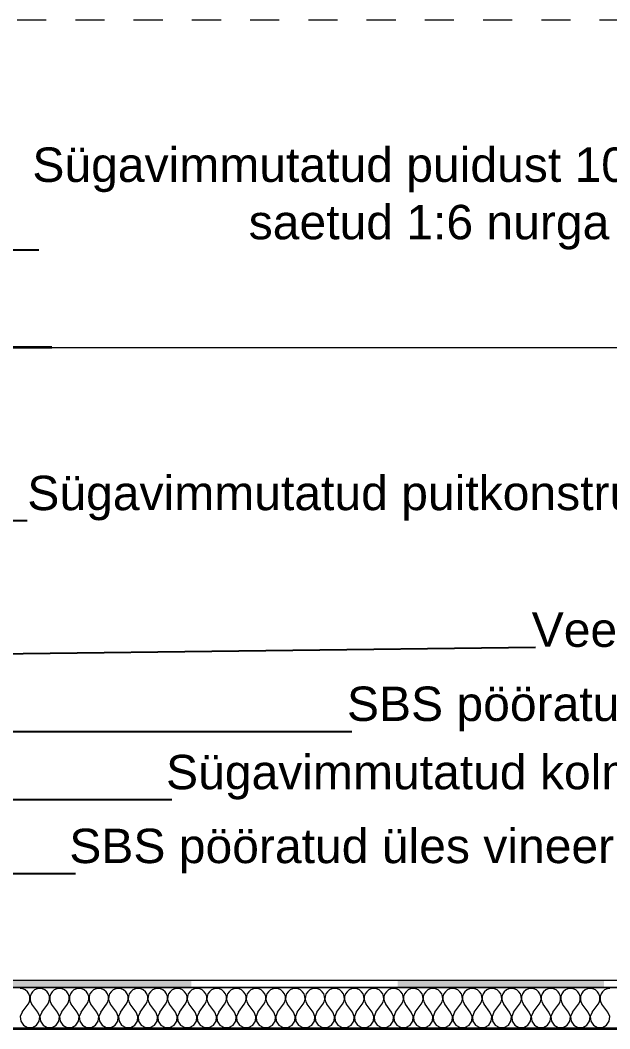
# Model space of a CAD drawing. Header units: millimetres. Extents: x -6345 to -3608, y 2414 to 4738.
# Drawn here: x -4474 to -4046, y 4005 to 4738 of the extents above; entities that cross this region are included whole.
import ezdxf

# ---------------------------------------------------------------- set-up
doc = ezdxf.new("R2010")
doc.units = ezdxf.units.MM
doc.header["$MEASUREMENT"] = 0
doc.linetypes.add('Dashed', pattern=[42.333333, 21.166667, -21.166667])
for name, color, linetype, lineweight in [('0_Pen_No__1', 7, 'Continuous', 13), ('New_0_Pen_No__2', 8, 'Continuous', 15), ('New_Shell - Roof_Pen_No__1', 7, 'Continuous', 13), ('New_Shell - Roof_Pen_No__21', 7, 'Continuous', 35)]:
    doc.layers.add(name, color=color, linetype=linetype, lineweight=lineweight)
doc.layers.add('New_Shell - Roof', color=7, linetype='Continuous')
doc.layers.add('New_Shell - Roof_Pen_No__102', color=7, linetype='Continuous', lineweight=13, true_color=0xcccccc)
doc.styles.add('GENERATED_STYLE_1', font='')
doc.styles.get('GENERATED_STYLE_1').set_extended_font_data('Arial')
doc.dimstyles.new('GENERATED_STYLE__4', dxfattribs={"dimtxt": 0.18, "dimasz": 0.948188, "dimexe": 0.18, "dimexo": 0.0625, "dimgap": 0, "dimtad": 0, "dimtih": 1, "dimtoh": 1, "dimdec": 4, "dimzin": 0, "dimdsep": 46, "dimcen": 0.09, "dimadec": 0, "dimazin": 0, "dimtfac": 1, "dimtdec": 4, "dimtmove": 0, "dimatfit": 3, "dimldrblk": 'ARROWHEAD_5', "dimfxl": 0, "dimtolj": 1, "dimtzin": 0, "dimarcsym": 0})
doc.dimstyles.new('GENERATED_STYLE__5', dxfattribs={"dimtxt": 0.18, "dimasz": 18.24, "dimexe": 0.18, "dimexo": 0.0625, "dimgap": 0, "dimtad": 0, "dimtih": 1, "dimtoh": 1, "dimdec": 4, "dimzin": 0, "dimdsep": 46, "dimcen": 0.09, "dimadec": 0, "dimazin": 0, "dimtfac": 1, "dimtdec": 4, "dimtmove": 0, "dimatfit": 3, "dimldrblk": 'ARROWHEAD_5', "dimfxl": 0, "dimtolj": 1, "dimtzin": 0, "dimarcsym": 0})

# ---------------------------------------------------------------- blocks, each defined once
blk = doc.blocks.new('*X11')
at = {"layer": 'New_Shell - Roof_Pen_No__1', "color": 7, "linetype": 'Continuous', "lineweight": 13}
for p, q in [((-4472.15, 4034.01), (-4474.1, 4034.29)), ((-4470.35, 4033.22), (-4472.15, 4034.01)), ((-4468.83, 4031.96), (-4470.35, 4033.22)), ((-4467.72, 4030.34), (-4468.83, 4031.96)), ((-4465.09, 4031.96), (-4466.21, 4030.34)), ((-4463.57, 4033.22), (-4465.09, 4031.96)), ((-4461.77, 4034.01), (-4463.57, 4033.22)), ((-4459.82, 4034.29), (-4461.77, 4034.01)), ((-4457.87, 4034.01), (-4459.82, 4034.29)), ((-4456.06, 4033.22), (-4457.87, 4034.01)), ((-4454.55, 4031.96), (-4456.06, 4033.22)), ((-4453.43, 4030.34), (-4454.55, 4031.96)), ((-4450.81, 4031.96), (-4451.92, 4030.34)), ((-4449.29, 4033.22), (-4450.81, 4031.96)), ((-4447.48, 4034.01), (-4449.29, 4033.22)), ((-4445.53, 4034.29), (-4447.48, 4034.01)), ((-4443.58, 4034.01), (-4445.53, 4034.29)), ((-4441.78, 4033.22), (-4443.58, 4034.01)), ((-4440.26, 4031.96), (-4441.78, 4033.22)), ((-4439.14, 4030.34), (-4440.26, 4031.96)), ((-4436.52, 4031.96), (-4437.64, 4030.34)), ((-4435, 4033.22), (-4436.52, 4031.96)), ((-4433.2, 4034.01), (-4435, 4033.22)), ((-4431.25, 4034.29), (-4433.2, 4034.01)), ((-4429.29, 4034.01), (-4431.25, 4034.29)), ((-4427.49, 4033.22), (-4429.29, 4034.01)), ((-4425.97, 4031.96), (-4427.49, 4033.22)), ((-4424.86, 4030.34), (-4425.97, 4031.96)), ((-4422.23, 4031.96), (-4423.35, 4030.34)), ((-4420.72, 4033.22), (-4422.23, 4031.96)), ((-4418.91, 4034.01), (-4420.72, 4033.22)), ((-4416.96, 4034.29), (-4418.91, 4034.01)), ((-4415.01, 4034.01), (-4416.96, 4034.29)), ((-4413.21, 4033.22), (-4415.01, 4034.01)), ((-4411.69, 4031.96), (-4413.21, 4033.22)), ((-4410.57, 4030.34), (-4411.69, 4031.96)), ((-4407.95, 4031.96), (-4409.06, 4030.34)), ((-4406.43, 4033.22), (-4407.95, 4031.96)), ((-4404.63, 4034.01), (-4406.43, 4033.22)), ((-4402.68, 4034.29), (-4404.63, 4034.01)), ((-4400.72, 4034.01), (-4402.68, 4034.29)), ((-4398.92, 4033.22), (-4400.72, 4034.01)), ((-4397.4, 4031.96), (-4398.92, 4033.22)), ((-4396.29, 4030.34), (-4397.4, 4031.96)), ((-4393.66, 4031.96), (-4394.78, 4030.34)), ((-4392.14, 4033.22), (-4393.66, 4031.96)), ((-4390.34, 4034.01), (-4392.14, 4033.22)), ((-4388.39, 4034.29), (-4390.34, 4034.01)), ((-4386.44, 4034.01), (-4388.39, 4034.29)), ((-4384.63, 4033.22), (-4386.44, 4034.01)), ((-4383.12, 4031.96), (-4384.63, 4033.22)), ((-4382, 4030.34), (-4383.12, 4031.96)), ((-4379.38, 4031.96), (-4380.49, 4030.34)), ((-4377.86, 4033.22), (-4379.38, 4031.96)), ((-4376.06, 4034.01), (-4377.86, 4033.22)), ((-4374.1, 4034.29), (-4376.06, 4034.01)), ((-4372.15, 4034.01), (-4374.1, 4034.29)), ((-4370.35, 4033.22), (-4372.15, 4034.01)), ((-4368.83, 4031.96), (-4370.35, 4033.22)), ((-4367.72, 4030.34), (-4368.83, 4031.96)), ((-4365.09, 4031.96), (-4366.21, 4030.34)), ((-4363.57, 4033.22), (-4365.09, 4031.96)), ((-4361.77, 4034.01), (-4363.57, 4033.22)), ((-4359.82, 4034.29), (-4361.77, 4034.01)), ((-4357.87, 4034.01), (-4359.82, 4034.29)), ((-4356.06, 4033.22), (-4357.87, 4034.01)), ((-4354.55, 4031.96), (-4356.06, 4033.22)), ((-4353.43, 4030.34), (-4354.55, 4031.96)), ((-4350.81, 4031.96), (-4351.92, 4030.34)), ((-4349.29, 4033.22), (-4350.81, 4031.96)), ((-4347.48, 4034.01), (-4349.29, 4033.22)), ((-4345.53, 4034.29), (-4347.48, 4034.01)), ((-4343.58, 4034.01), (-4345.53, 4034.29)), ((-4341.78, 4033.22), (-4343.58, 4034.01)), ((-4340.26, 4031.96), (-4341.78, 4033.22)), ((-4339.14, 4030.34), (-4340.26, 4031.96)), ((-4336.52, 4031.96), (-4337.64, 4030.34)), ((-4335, 4033.22), (-4336.52, 4031.96)), ((-4333.2, 4034.01), (-4335, 4033.22)), ((-4331.25, 4034.29), (-4333.2, 4034.01)), ((-4329.29, 4034.01), (-4331.25, 4034.29)), ((-4327.49, 4033.22), (-4329.29, 4034.01)), ((-4325.97, 4031.96), (-4327.49, 4033.22)), ((-4324.86, 4030.34), (-4325.97, 4031.96)), ((-4322.23, 4031.96), (-4323.35, 4030.34)), ((-4320.72, 4033.22), (-4322.23, 4031.96)), ((-4318.91, 4034.01), (-4320.72, 4033.22)), ((-4316.96, 4034.29), (-4318.91, 4034.01)), ((-4315.01, 4034.01), (-4316.96, 4034.29)), ((-4313.21, 4033.22), (-4315.01, 4034.01)), ((-4311.69, 4031.96), (-4313.21, 4033.22)), ((-4310.57, 4030.34), (-4311.69, 4031.96)), ((-4307.95, 4031.96), (-4309.06, 4030.34)), ((-4306.43, 4033.22), (-4307.95, 4031.96)), ((-4304.63, 4034.01), (-4306.43, 4033.22)), ((-4302.68, 4034.29), (-4304.63, 4034.01)), ((-4300.72, 4034.01), (-4302.68, 4034.29)), ((-4298.92, 4033.22), (-4300.72, 4034.01)), ((-4297.4, 4031.96), (-4298.92, 4033.22)), ((-4296.29, 4030.34), (-4297.4, 4031.96)), ((-4293.66, 4031.96), (-4294.78, 4030.34)), ((-4292.14, 4033.22), (-4293.66, 4031.96)), ((-4290.34, 4034.01), (-4292.14, 4033.22)), ((-4288.39, 4034.29), (-4290.34, 4034.01)), ((-4286.44, 4034.01), (-4288.39, 4034.29)), ((-4284.63, 4033.22), (-4286.44, 4034.01)), ((-4283.12, 4031.96), (-4284.63, 4033.22)), ((-4282, 4030.34), (-4283.12, 4031.96)), ((-4279.38, 4031.96), (-4280.49, 4030.34)), ((-4277.86, 4033.22), (-4279.38, 4031.96)), ((-4276.06, 4034.01), (-4277.86, 4033.22)), ((-4274.1, 4034.29), (-4276.06, 4034.01)), ((-4272.15, 4034.01), (-4274.1, 4034.29)), ((-4270.35, 4033.22), (-4272.15, 4034.01)), ((-4268.83, 4031.96), (-4270.35, 4033.22)), ((-4267.72, 4030.34), (-4268.83, 4031.96)), ((-4265.09, 4031.96), (-4266.21, 4030.34)), ((-4263.57, 4033.22), (-4265.09, 4031.96)), ((-4261.77, 4034.01), (-4263.57, 4033.22)), ((-4259.82, 4034.29), (-4261.77, 4034.01)), ((-4257.87, 4034.01), (-4259.82, 4034.29)), ((-4256.06, 4033.22), (-4257.87, 4034.01)), ((-4254.55, 4031.96), (-4256.06, 4033.22)), ((-4253.43, 4030.34), (-4254.55, 4031.96)), ((-4250.81, 4031.96), (-4251.92, 4030.34)), ((-4249.29, 4033.22), (-4250.81, 4031.96)), ((-4247.48, 4034.01), (-4249.29, 4033.22)), ((-4245.53, 4034.29), (-4247.48, 4034.01)), ((-4243.58, 4034.01), (-4245.53, 4034.29)), ((-4241.78, 4033.22), (-4243.58, 4034.01)), ((-4240.26, 4031.96), (-4241.78, 4033.22)), ((-4239.14, 4030.34), (-4240.26, 4031.96)), ((-4236.52, 4031.96), (-4237.64, 4030.34)), ((-4235, 4033.22), (-4236.52, 4031.96)), ((-4233.2, 4034.01), (-4235, 4033.22)), ((-4231.25, 4034.29), (-4233.2, 4034.01)), ((-4229.29, 4034.01), (-4231.25, 4034.29)), ((-4227.49, 4033.22), (-4229.29, 4034.01)), ((-4225.97, 4031.96), (-4227.49, 4033.22)), ((-4224.86, 4030.34), (-4225.97, 4031.96)), ((-4222.23, 4031.96), (-4223.35, 4030.34)), ((-4220.72, 4033.22), (-4222.23, 4031.96)), ((-4218.91, 4034.01), (-4220.72, 4033.22)), ((-4216.96, 4034.29), (-4218.91, 4034.01)), ((-4215.01, 4034.01), (-4216.96, 4034.29)), ((-4213.21, 4033.22), (-4215.01, 4034.01)), ((-4211.69, 4031.96), (-4213.21, 4033.22)), ((-4210.57, 4030.34), (-4211.69, 4031.96)), ((-4207.95, 4031.96), (-4209.06, 4030.34)), ((-4206.43, 4033.22), (-4207.95, 4031.96)), ((-4204.63, 4034.01), (-4206.43, 4033.22)), ((-4202.68, 4034.29), (-4204.63, 4034.01)), ((-4200.72, 4034.01), (-4202.68, 4034.29)), ((-4198.92, 4033.22), (-4200.72, 4034.01)), ((-4197.4, 4031.96), (-4198.92, 4033.22)), ((-4196.29, 4030.34), (-4197.4, 4031.96)), ((-4193.66, 4031.96), (-4194.78, 4030.34)), ((-4192.14, 4033.22), (-4193.66, 4031.96)), ((-4190.34, 4034.01), (-4192.14, 4033.22)), ((-4188.39, 4034.29), (-4190.34, 4034.01)), ((-4186.44, 4034.01), (-4188.39, 4034.29)), ((-4184.63, 4033.22), (-4186.44, 4034.01)), ((-4183.12, 4031.96), (-4184.63, 4033.22)), ((-4182, 4030.34), (-4183.12, 4031.96)), ((-4179.38, 4031.96), (-4180.49, 4030.34)), ((-4177.86, 4033.22), (-4179.38, 4031.96)), ((-4176.06, 4034.01), (-4177.86, 4033.22)), ((-4174.1, 4034.29), (-4176.06, 4034.01)), ((-4172.15, 4034.01), (-4174.1, 4034.29)), ((-4170.35, 4033.22), (-4172.15, 4034.01)), ((-4168.83, 4031.96), (-4170.35, 4033.22)), ((-4167.72, 4030.34), (-4168.83, 4031.96)), ((-4165.09, 4031.96), (-4166.21, 4030.34)), ((-4163.57, 4033.22), (-4165.09, 4031.96)), ((-4161.77, 4034.01), (-4163.57, 4033.22)), ((-4159.82, 4034.29), (-4161.77, 4034.01)), ((-4157.87, 4034.01), (-4159.82, 4034.29)), ((-4156.06, 4033.22), (-4157.87, 4034.01)), ((-4154.55, 4031.96), (-4156.06, 4033.22)), ((-4153.43, 4030.34), (-4154.55, 4031.96)), ((-4150.81, 4031.96), (-4151.92, 4030.34)), ((-4149.29, 4033.22), (-4150.81, 4031.96)), ((-4147.48, 4034.01), (-4149.29, 4033.22)), ((-4145.53, 4034.29), (-4147.48, 4034.01)), ((-4143.58, 4034.01), (-4145.53, 4034.29)), ((-4141.78, 4033.22), (-4143.58, 4034.01)), ((-4140.26, 4031.96), (-4141.78, 4033.22)), ((-4139.14, 4030.34), (-4140.26, 4031.96)), ((-4136.52, 4031.96), (-4137.64, 4030.34)), ((-4135, 4033.22), (-4136.52, 4031.96)), ((-4133.2, 4034.01), (-4135, 4033.22)), ((-4131.25, 4034.29), (-4133.2, 4034.01)), ((-4129.29, 4034.01), (-4131.25, 4034.29)), ((-4127.49, 4033.22), (-4129.29, 4034.01)), ((-4125.97, 4031.96), (-4127.49, 4033.22)), ((-4124.86, 4030.34), (-4125.97, 4031.96)), ((-4122.23, 4031.96), (-4123.35, 4030.34)), ((-4120.72, 4033.22), (-4122.23, 4031.96)), ((-4118.91, 4034.01), (-4120.72, 4033.22)), ((-4116.96, 4034.29), (-4118.91, 4034.01)), ((-4115.01, 4034.01), (-4116.96, 4034.29)), ((-4113.21, 4033.22), (-4115.01, 4034.01)), ((-4111.69, 4031.96), (-4113.21, 4033.22)), ((-4110.57, 4030.34), (-4111.69, 4031.96)), ((-4107.95, 4031.96), (-4109.06, 4030.34)), ((-4106.43, 4033.22), (-4107.95, 4031.96)), ((-4104.63, 4034.01), (-4106.43, 4033.22)), ((-4102.68, 4034.29), (-4104.63, 4034.01)), ((-4100.72, 4034.01), (-4102.68, 4034.29)), ((-4098.92, 4033.22), (-4100.72, 4034.01)), ((-4097.4, 4031.96), (-4098.92, 4033.22)), ((-4096.29, 4030.34), (-4097.4, 4031.96)), ((-4093.66, 4031.96), (-4094.78, 4030.34)), ((-4092.14, 4033.22), (-4093.66, 4031.96)), ((-4090.34, 4034.01), (-4092.14, 4033.22)), ((-4088.39, 4034.29), (-4090.34, 4034.01)), ((-4086.44, 4034.01), (-4088.39, 4034.29)), ((-4084.63, 4033.22), (-4086.44, 4034.01)), ((-4083.12, 4031.96), (-4084.63, 4033.22)), ((-4082, 4030.34), (-4083.12, 4031.96)), ((-4079.38, 4031.96), (-4080.49, 4030.34)), ((-4077.86, 4033.22), (-4079.38, 4031.96)), ((-4076.06, 4034.01), (-4077.86, 4033.22)), ((-4074.1, 4034.29), (-4076.06, 4034.01)), ((-4072.15, 4034.01), (-4074.1, 4034.29)), ((-4070.35, 4033.22), (-4072.15, 4034.01)), ((-4068.83, 4031.96), (-4070.35, 4033.22)), ((-4067.72, 4030.34), (-4068.83, 4031.96)), ((-4065.09, 4031.96), (-4066.21, 4030.34)), ((-4063.57, 4033.22), (-4065.09, 4031.96)), ((-4061.77, 4034.01), (-4063.57, 4033.22)), ((-4059.82, 4034.29), (-4061.77, 4034.01)), ((-4057.87, 4034.01), (-4059.82, 4034.29)), ((-4056.06, 4033.22), (-4057.87, 4034.01)), ((-4054.55, 4031.96), (-4056.06, 4033.22)), ((-4053.43, 4030.34), (-4054.55, 4031.96)), ((-4050.81, 4031.96), (-4051.92, 4030.34)), ((-4049.29, 4033.22), (-4050.81, 4031.96)), ((-4047.48, 4034.01), (-4049.29, 4033.22)), ((-4045.53, 4034.29), (-4047.48, 4034.01)), ((-4468.39, 4022.86), (-4467.44, 4024.58)), ((-4467.09, 4028.47), (-4467.72, 4030.34)), ((-4467.44, 4024.58), (-4466.99, 4026.5)), ((-4466.99, 4026.5), (-4467.09, 4028.47)), ((-4466.84, 4028.47), (-4466.93, 4026.5)), ((-4466.93, 4026.5), (-4466.49, 4024.58)), ((-4466.21, 4030.34), (-4466.84, 4028.47)), ((-4466.49, 4024.58), (-4465.53, 4022.86)), ((-4454.1, 4022.86), (-4453.15, 4024.58)), ((-4452.8, 4028.47), (-4453.43, 4030.34)), ((-4453.15, 4024.58), (-4452.7, 4026.5)), ((-4452.7, 4026.5), (-4452.8, 4028.47)), ((-4452.55, 4028.47), (-4452.65, 4026.5)), ((-4452.65, 4026.5), (-4452.2, 4024.58)), ((-4451.92, 4030.34), (-4452.55, 4028.47)), ((-4452.2, 4024.58), (-4451.25, 4022.86)), ((-4439.82, 4022.86), (-4438.86, 4024.58)), ((-4438.51, 4028.47), (-4439.14, 4030.34)), ((-4438.86, 4024.58), (-4438.42, 4026.5)), ((-4438.42, 4026.5), (-4438.51, 4028.47)), ((-4438.27, 4028.47), (-4438.36, 4026.5)), ((-4438.36, 4026.5), (-4437.91, 4024.58)), ((-4437.64, 4030.34), (-4438.27, 4028.47)), ((-4437.91, 4024.58), (-4436.96, 4022.86)), ((-4425.53, 4022.86), (-4424.58, 4024.58)), ((-4424.23, 4028.47), (-4424.86, 4030.34)), ((-4424.58, 4024.58), (-4424.13, 4026.5)), ((-4424.13, 4026.5), (-4424.23, 4028.47)), ((-4423.98, 4028.47), (-4424.07, 4026.5)), ((-4424.07, 4026.5), (-4423.63, 4024.58)), ((-4423.35, 4030.34), (-4423.98, 4028.47)), ((-4423.63, 4024.58), (-4422.68, 4022.86)), ((-4411.25, 4022.86), (-4410.29, 4024.58)), ((-4409.94, 4028.47), (-4410.57, 4030.34)), ((-4410.29, 4024.58), (-4409.85, 4026.5)), ((-4409.85, 4026.5), (-4409.94, 4028.47)), ((-4409.69, 4028.47), (-4409.79, 4026.5)), ((-4409.79, 4026.5), (-4409.34, 4024.58)), ((-4409.06, 4030.34), (-4409.69, 4028.47)), ((-4409.34, 4024.58), (-4408.39, 4022.86)), ((-4396.96, 4022.86), (-4396.01, 4024.58)), ((-4395.66, 4028.47), (-4396.29, 4030.34)), ((-4396.01, 4024.58), (-4395.56, 4026.5)), ((-4395.56, 4026.5), (-4395.66, 4028.47)), ((-4395.41, 4028.47), (-4395.5, 4026.5)), ((-4395.5, 4026.5), (-4395.06, 4024.58)), ((-4394.78, 4030.34), (-4395.41, 4028.47)), ((-4395.06, 4024.58), (-4394.1, 4022.86)), ((-4382.68, 4022.86), (-4381.72, 4024.58)), ((-4381.37, 4028.47), (-4382, 4030.34)), ((-4381.72, 4024.58), (-4381.28, 4026.5)), ((-4381.28, 4026.5), (-4381.37, 4028.47)), ((-4381.12, 4028.47), (-4381.22, 4026.5)), ((-4381.22, 4026.5), (-4380.77, 4024.58)), ((-4380.49, 4030.34), (-4381.12, 4028.47)), ((-4380.77, 4024.58), (-4379.82, 4022.86)), ((-4368.39, 4022.86), (-4367.44, 4024.58)), ((-4367.09, 4028.47), (-4367.72, 4030.34)), ((-4367.44, 4024.58), (-4366.99, 4026.5)), ((-4366.99, 4026.5), (-4367.09, 4028.47)), ((-4366.84, 4028.47), (-4366.93, 4026.5)), ((-4366.93, 4026.5), (-4366.49, 4024.58)), ((-4366.21, 4030.34), (-4366.84, 4028.47)), ((-4366.49, 4024.58), (-4365.53, 4022.86)), ((-4354.1, 4022.86), (-4353.15, 4024.58)), ((-4352.8, 4028.47), (-4353.43, 4030.34)), ((-4353.15, 4024.58), (-4352.7, 4026.5)), ((-4352.7, 4026.5), (-4352.8, 4028.47)), ((-4352.55, 4028.47), (-4352.65, 4026.5)), ((-4352.65, 4026.5), (-4352.2, 4024.58)), ((-4351.92, 4030.34), (-4352.55, 4028.47)), ((-4352.2, 4024.58), (-4351.25, 4022.86)), ((-4339.82, 4022.86), (-4338.86, 4024.58)), ((-4338.51, 4028.47), (-4339.14, 4030.34)), ((-4338.86, 4024.58), (-4338.42, 4026.5)), ((-4338.42, 4026.5), (-4338.51, 4028.47)), ((-4338.27, 4028.47), (-4338.36, 4026.5)), ((-4338.36, 4026.5), (-4337.91, 4024.58)), ((-4337.64, 4030.34), (-4338.27, 4028.47)), ((-4337.91, 4024.58), (-4336.96, 4022.86)), ((-4325.53, 4022.86), (-4324.58, 4024.58)), ((-4324.23, 4028.47), (-4324.86, 4030.34)), ((-4324.58, 4024.58), (-4324.13, 4026.5)), ((-4324.13, 4026.5), (-4324.23, 4028.47)), ((-4323.98, 4028.47), (-4324.07, 4026.5)), ((-4324.07, 4026.5), (-4323.63, 4024.58)), ((-4323.35, 4030.34), (-4323.98, 4028.47)), ((-4323.63, 4024.58), (-4322.68, 4022.86)), ((-4311.25, 4022.86), (-4310.29, 4024.58)), ((-4309.94, 4028.47), (-4310.57, 4030.34)), ((-4310.29, 4024.58), (-4309.85, 4026.5)), ((-4309.85, 4026.5), (-4309.94, 4028.47)), ((-4309.69, 4028.47), (-4309.79, 4026.5)), ((-4309.79, 4026.5), (-4309.34, 4024.58)), ((-4309.06, 4030.34), (-4309.69, 4028.47)), ((-4309.34, 4024.58), (-4308.39, 4022.86)), ((-4296.96, 4022.86), (-4296.01, 4024.58)), ((-4295.66, 4028.47), (-4296.29, 4030.34)), ((-4296.01, 4024.58), (-4295.56, 4026.5)), ((-4295.56, 4026.5), (-4295.66, 4028.47)), ((-4295.41, 4028.47), (-4295.5, 4026.5)), ((-4295.5, 4026.5), (-4295.06, 4024.58)), ((-4294.78, 4030.34), (-4295.41, 4028.47)), ((-4295.06, 4024.58), (-4294.1, 4022.86)), ((-4282.68, 4022.86), (-4281.72, 4024.58)), ((-4281.37, 4028.47), (-4282, 4030.34)), ((-4281.72, 4024.58), (-4281.28, 4026.5)), ((-4281.28, 4026.5), (-4281.37, 4028.47)), ((-4281.12, 4028.47), (-4281.22, 4026.5)), ((-4281.22, 4026.5), (-4280.77, 4024.58)), ((-4280.49, 4030.34), (-4281.12, 4028.47)), ((-4280.77, 4024.58), (-4279.82, 4022.86)), ((-4268.39, 4022.86), (-4267.44, 4024.58)), ((-4267.09, 4028.47), (-4267.72, 4030.34)), ((-4267.44, 4024.58), (-4266.99, 4026.5)), ((-4266.99, 4026.5), (-4267.09, 4028.47)), ((-4266.84, 4028.47), (-4266.93, 4026.5)), ((-4266.93, 4026.5), (-4266.49, 4024.58)), ((-4266.21, 4030.34), (-4266.84, 4028.47)), ((-4266.49, 4024.58), (-4265.53, 4022.86)), ((-4254.1, 4022.86), (-4253.15, 4024.58)), ((-4252.8, 4028.47), (-4253.43, 4030.34)), ((-4253.15, 4024.58), (-4252.7, 4026.5)), ((-4252.7, 4026.5), (-4252.8, 4028.47)), ((-4252.55, 4028.47), (-4252.65, 4026.5)), ((-4252.65, 4026.5), (-4252.2, 4024.58)), ((-4251.92, 4030.34), (-4252.55, 4028.47)), ((-4252.2, 4024.58), (-4251.25, 4022.86)), ((-4239.82, 4022.86), (-4238.86, 4024.58)), ((-4238.51, 4028.47), (-4239.14, 4030.34)), ((-4238.86, 4024.58), (-4238.42, 4026.5)), ((-4238.42, 4026.5), (-4238.51, 4028.47)), ((-4238.27, 4028.47), (-4238.36, 4026.5)), ((-4238.36, 4026.5), (-4237.91, 4024.58)), ((-4237.64, 4030.34), (-4238.27, 4028.47)), ((-4237.91, 4024.58), (-4236.96, 4022.86)), ((-4225.53, 4022.86), (-4224.58, 4024.58)), ((-4224.23, 4028.47), (-4224.86, 4030.34)), ((-4224.58, 4024.58), (-4224.13, 4026.5)), ((-4224.13, 4026.5), (-4224.23, 4028.47)), ((-4223.98, 4028.47), (-4224.07, 4026.5)), ((-4224.07, 4026.5), (-4223.63, 4024.58)), ((-4223.35, 4030.34), (-4223.98, 4028.47)), ((-4223.63, 4024.58), (-4222.68, 4022.86)), ((-4211.25, 4022.86), (-4210.29, 4024.58)), ((-4209.94, 4028.47), (-4210.57, 4030.34)), ((-4210.29, 4024.58), (-4209.85, 4026.5)), ((-4209.85, 4026.5), (-4209.94, 4028.47)), ((-4209.69, 4028.47), (-4209.79, 4026.5)), ((-4209.79, 4026.5), (-4209.34, 4024.58)), ((-4209.06, 4030.34), (-4209.69, 4028.47)), ((-4209.34, 4024.58), (-4208.39, 4022.86)), ((-4196.96, 4022.86), (-4196.01, 4024.58)), ((-4195.66, 4028.47), (-4196.29, 4030.34)), ((-4196.01, 4024.58), (-4195.56, 4026.5)), ((-4195.56, 4026.5), (-4195.66, 4028.47)), ((-4195.41, 4028.47), (-4195.5, 4026.5)), ((-4195.5, 4026.5), (-4195.06, 4024.58)), ((-4194.78, 4030.34), (-4195.41, 4028.47)), ((-4195.06, 4024.58), (-4194.1, 4022.86)), ((-4182.68, 4022.86), (-4181.72, 4024.58)), ((-4181.37, 4028.47), (-4182, 4030.34)), ((-4181.72, 4024.58), (-4181.28, 4026.5)), ((-4181.28, 4026.5), (-4181.37, 4028.47)), ((-4181.12, 4028.47), (-4181.22, 4026.5)), ((-4181.22, 4026.5), (-4180.77, 4024.58)), ((-4180.49, 4030.34), (-4181.12, 4028.47)), ((-4180.77, 4024.58), (-4179.82, 4022.86)), ((-4168.39, 4022.86), (-4167.44, 4024.58)), ((-4167.09, 4028.47), (-4167.72, 4030.34)), ((-4167.44, 4024.58), (-4166.99, 4026.5)), ((-4166.99, 4026.5), (-4167.09, 4028.47)), ((-4166.84, 4028.47), (-4166.93, 4026.5)), ((-4166.93, 4026.5), (-4166.49, 4024.58)), ((-4166.21, 4030.34), (-4166.84, 4028.47)), ((-4166.49, 4024.58), (-4165.53, 4022.86)), ((-4154.1, 4022.86), (-4153.15, 4024.58)), ((-4152.8, 4028.47), (-4153.43, 4030.34)), ((-4153.15, 4024.58), (-4152.7, 4026.5)), ((-4152.7, 4026.5), (-4152.8, 4028.47)), ((-4152.55, 4028.47), (-4152.65, 4026.5)), ((-4152.65, 4026.5), (-4152.2, 4024.58)), ((-4151.92, 4030.34), (-4152.55, 4028.47)), ((-4152.2, 4024.58), (-4151.25, 4022.86)), ((-4139.82, 4022.86), (-4138.86, 4024.58)), ((-4138.51, 4028.47), (-4139.14, 4030.34)), ((-4138.86, 4024.58), (-4138.42, 4026.5)), ((-4138.42, 4026.5), (-4138.51, 4028.47)), ((-4138.27, 4028.47), (-4138.36, 4026.5)), ((-4138.36, 4026.5), (-4137.91, 4024.58)), ((-4137.64, 4030.34), (-4138.27, 4028.47)), ((-4137.91, 4024.58), (-4136.96, 4022.86)), ((-4125.53, 4022.86), (-4124.58, 4024.58)), ((-4124.23, 4028.47), (-4124.86, 4030.34)), ((-4124.58, 4024.58), (-4124.13, 4026.5)), ((-4124.13, 4026.5), (-4124.23, 4028.47)), ((-4123.98, 4028.47), (-4124.07, 4026.5)), ((-4124.07, 4026.5), (-4123.63, 4024.58)), ((-4123.35, 4030.34), (-4123.98, 4028.47)), ((-4123.63, 4024.58), (-4122.68, 4022.86)), ((-4111.25, 4022.86), (-4110.29, 4024.58)), ((-4109.94, 4028.47), (-4110.57, 4030.34)), ((-4110.29, 4024.58), (-4109.85, 4026.5)), ((-4109.85, 4026.5), (-4109.94, 4028.47)), ((-4109.69, 4028.47), (-4109.79, 4026.5)), ((-4109.79, 4026.5), (-4109.34, 4024.58)), ((-4109.06, 4030.34), (-4109.69, 4028.47)), ((-4109.34, 4024.58), (-4108.39, 4022.86)), ((-4096.96, 4022.86), (-4096.01, 4024.58)), ((-4095.66, 4028.47), (-4096.29, 4030.34)), ((-4096.01, 4024.58), (-4095.56, 4026.5)), ((-4095.56, 4026.5), (-4095.66, 4028.47)), ((-4095.41, 4028.47), (-4095.5, 4026.5)), ((-4095.5, 4026.5), (-4095.06, 4024.58)), ((-4094.78, 4030.34), (-4095.41, 4028.47)), ((-4095.06, 4024.58), (-4094.1, 4022.86)), ((-4082.68, 4022.86), (-4081.72, 4024.58)), ((-4081.37, 4028.47), (-4082, 4030.34)), ((-4081.72, 4024.58), (-4081.28, 4026.5)), ((-4081.28, 4026.5), (-4081.37, 4028.47)), ((-4081.12, 4028.47), (-4081.22, 4026.5)), ((-4081.22, 4026.5), (-4080.77, 4024.58)), ((-4080.49, 4030.34), (-4081.12, 4028.47)), ((-4080.77, 4024.58), (-4079.82, 4022.86)), ((-4068.39, 4022.86), (-4067.44, 4024.58)), ((-4067.09, 4028.47), (-4067.72, 4030.34)), ((-4067.44, 4024.58), (-4066.99, 4026.5)), ((-4066.99, 4026.5), (-4067.09, 4028.47)), ((-4066.84, 4028.47), (-4066.93, 4026.5)), ((-4066.93, 4026.5), (-4066.49, 4024.58)), ((-4066.21, 4030.34), (-4066.84, 4028.47)), ((-4066.49, 4024.58), (-4065.53, 4022.86)), ((-4054.1, 4022.86), (-4053.15, 4024.58)), ((-4052.8, 4028.47), (-4053.43, 4030.34)), ((-4053.15, 4024.58), (-4052.7, 4026.5)), ((-4052.7, 4026.5), (-4052.8, 4028.47)), ((-4052.55, 4028.47), (-4052.65, 4026.5)), ((-4052.65, 4026.5), (-4052.2, 4024.58)), ((-4051.92, 4030.34), (-4052.55, 4028.47)), ((-4052.2, 4024.58), (-4051.25, 4022.86)), ((-4472.68, 4017.14), (-4474.02, 4013.93)), ((-4472.68, 4017.14), (-4468.39, 4022.86)), ((-4461.25, 4017.14), (-4465.53, 4022.86)), ((-4459.9, 4013.93), (-4461.25, 4017.14)), ((-4458.39, 4017.14), (-4459.74, 4013.93)), ((-4458.39, 4017.14), (-4454.1, 4022.86)), ((-4446.96, 4017.14), (-4451.25, 4022.86)), ((-4445.61, 4013.93), (-4446.96, 4017.14)), ((-4444.1, 4017.14), (-4445.45, 4013.93)), ((-4444.1, 4017.14), (-4439.82, 4022.86)), ((-4432.68, 4017.14), (-4436.96, 4022.86)), ((-4431.33, 4013.93), (-4432.68, 4017.14)), ((-4429.82, 4017.14), (-4431.16, 4013.93)), ((-4429.82, 4017.14), (-4425.53, 4022.86)), ((-4418.39, 4017.14), (-4422.68, 4022.86)), ((-4417.04, 4013.93), (-4418.39, 4017.14)), ((-4415.53, 4017.14), (-4416.88, 4013.93)), ((-4415.53, 4017.14), (-4411.25, 4022.86)), ((-4404.1, 4017.14), (-4408.39, 4022.86)), ((-4402.76, 4013.93), (-4404.1, 4017.14)), ((-4401.25, 4017.14), (-4402.59, 4013.93)), ((-4401.25, 4017.14), (-4396.96, 4022.86)), ((-4389.82, 4017.14), (-4394.1, 4022.86)), ((-4388.47, 4013.93), (-4389.82, 4017.14)), ((-4386.96, 4017.14), (-4388.31, 4013.93)), ((-4386.96, 4017.14), (-4382.68, 4022.86)), ((-4375.53, 4017.14), (-4379.82, 4022.86)), ((-4374.19, 4013.93), (-4375.53, 4017.14)), ((-4372.68, 4017.14), (-4374.02, 4013.93)), ((-4372.68, 4017.14), (-4368.39, 4022.86)), ((-4361.25, 4017.14), (-4365.53, 4022.86)), ((-4359.9, 4013.93), (-4361.25, 4017.14)), ((-4358.39, 4017.14), (-4359.74, 4013.93)), ((-4358.39, 4017.14), (-4354.1, 4022.86)), ((-4346.96, 4017.14), (-4351.25, 4022.86)), ((-4345.61, 4013.93), (-4346.96, 4017.14)), ((-4344.1, 4017.14), (-4345.45, 4013.93)), ((-4344.1, 4017.14), (-4339.82, 4022.86)), ((-4332.68, 4017.14), (-4336.96, 4022.86)), ((-4331.33, 4013.93), (-4332.68, 4017.14)), ((-4329.82, 4017.14), (-4331.16, 4013.93)), ((-4329.82, 4017.14), (-4325.53, 4022.86)), ((-4318.39, 4017.14), (-4322.68, 4022.86)), ((-4317.04, 4013.93), (-4318.39, 4017.14)), ((-4315.53, 4017.14), (-4316.88, 4013.93)), ((-4315.53, 4017.14), (-4311.25, 4022.86)), ((-4304.1, 4017.14), (-4308.39, 4022.86)), ((-4302.76, 4013.93), (-4304.1, 4017.14)), ((-4301.25, 4017.14), (-4302.59, 4013.93)), ((-4301.25, 4017.14), (-4296.96, 4022.86)), ((-4289.82, 4017.14), (-4294.1, 4022.86)), ((-4288.47, 4013.93), (-4289.82, 4017.14)), ((-4286.96, 4017.14), (-4288.31, 4013.93)), ((-4286.96, 4017.14), (-4282.68, 4022.86)), ((-4275.53, 4017.14), (-4279.82, 4022.86)), ((-4274.19, 4013.93), (-4275.53, 4017.14)), ((-4272.68, 4017.14), (-4274.02, 4013.93)), ((-4272.68, 4017.14), (-4268.39, 4022.86)), ((-4261.25, 4017.14), (-4265.53, 4022.86)), ((-4259.9, 4013.93), (-4261.25, 4017.14)), ((-4258.39, 4017.14), (-4259.74, 4013.93)), ((-4258.39, 4017.14), (-4254.1, 4022.86)), ((-4246.96, 4017.14), (-4251.25, 4022.86)), ((-4245.61, 4013.93), (-4246.96, 4017.14)), ((-4244.1, 4017.14), (-4245.45, 4013.93)), ((-4244.1, 4017.14), (-4239.82, 4022.86)), ((-4232.68, 4017.14), (-4236.96, 4022.86)), ((-4231.33, 4013.93), (-4232.68, 4017.14)), ((-4229.82, 4017.14), (-4231.16, 4013.93)), ((-4229.82, 4017.14), (-4225.53, 4022.86)), ((-4218.39, 4017.14), (-4222.68, 4022.86)), ((-4217.04, 4013.93), (-4218.39, 4017.14)), ((-4215.53, 4017.14), (-4216.88, 4013.93)), ((-4215.53, 4017.14), (-4211.25, 4022.86)), ((-4204.1, 4017.14), (-4208.39, 4022.86)), ((-4202.76, 4013.93), (-4204.1, 4017.14)), ((-4201.25, 4017.14), (-4202.59, 4013.93)), ((-4201.25, 4017.14), (-4196.96, 4022.86)), ((-4189.82, 4017.14), (-4194.1, 4022.86)), ((-4188.47, 4013.93), (-4189.82, 4017.14)), ((-4186.96, 4017.14), (-4188.31, 4013.93)), ((-4186.96, 4017.14), (-4182.68, 4022.86)), ((-4175.53, 4017.14), (-4179.82, 4022.86)), ((-4174.19, 4013.93), (-4175.53, 4017.14)), ((-4172.68, 4017.14), (-4174.02, 4013.93)), ((-4172.68, 4017.14), (-4168.39, 4022.86)), ((-4161.25, 4017.14), (-4165.53, 4022.86)), ((-4159.9, 4013.93), (-4161.25, 4017.14)), ((-4158.39, 4017.14), (-4159.74, 4013.93)), ((-4158.39, 4017.14), (-4154.1, 4022.86)), ((-4146.96, 4017.14), (-4151.25, 4022.86)), ((-4145.61, 4013.93), (-4146.96, 4017.14)), ((-4144.1, 4017.14), (-4145.45, 4013.93)), ((-4144.1, 4017.14), (-4139.82, 4022.86)), ((-4132.68, 4017.14), (-4136.96, 4022.86)), ((-4131.33, 4013.93), (-4132.68, 4017.14)), ((-4129.82, 4017.14), (-4131.16, 4013.93)), ((-4129.82, 4017.14), (-4125.53, 4022.86)), ((-4118.39, 4017.14), (-4122.68, 4022.86)), ((-4117.04, 4013.93), (-4118.39, 4017.14)), ((-4115.53, 4017.14), (-4116.88, 4013.93)), ((-4115.53, 4017.14), (-4111.25, 4022.86)), ((-4104.1, 4017.14), (-4108.39, 4022.86)), ((-4102.76, 4013.93), (-4104.1, 4017.14)), ((-4101.25, 4017.14), (-4102.59, 4013.93)), ((-4101.25, 4017.14), (-4096.96, 4022.86)), ((-4089.82, 4017.14), (-4094.1, 4022.86)), ((-4088.47, 4013.93), (-4089.82, 4017.14)), ((-4086.96, 4017.14), (-4088.31, 4013.93)), ((-4086.96, 4017.14), (-4082.68, 4022.86)), ((-4075.53, 4017.14), (-4079.82, 4022.86)), ((-4074.19, 4013.93), (-4075.53, 4017.14)), ((-4072.68, 4017.14), (-4074.02, 4013.93)), ((-4072.68, 4017.14), (-4068.39, 4022.86)), ((-4061.25, 4017.14), (-4065.53, 4022.86)), ((-4059.9, 4013.93), (-4061.25, 4017.14)), ((-4058.39, 4017.14), (-4059.74, 4013.93)), ((-4058.39, 4017.14), (-4054.1, 4022.86)), ((-4046.96, 4017.14), (-4051.25, 4022.86)), ((-4045.61, 4013.93), (-4046.96, 4017.14)), ((-4474.02, 4013.93), (-4473.69, 4010.47)), ((-4473.69, 4010.47), (-4471.77, 4007.57)), ((-4462.15, 4007.57), (-4460.23, 4010.47)), ((-4460.23, 4010.47), (-4459.9, 4013.93)), ((-4459.74, 4013.93), (-4459.41, 4010.47)), ((-4459.41, 4010.47), (-4457.48, 4007.57)), ((-4447.87, 4007.57), (-4445.94, 4010.47)), ((-4445.94, 4010.47), (-4445.61, 4013.93)), ((-4445.45, 4013.93), (-4445.12, 4010.47)), ((-4445.12, 4010.47), (-4443.2, 4007.57)), ((-4433.58, 4007.57), (-4431.66, 4010.47)), ((-4431.66, 4010.47), (-4431.33, 4013.93)), ((-4431.16, 4013.93), (-4430.84, 4010.47)), ((-4430.84, 4010.47), (-4428.91, 4007.57)), ((-4419.3, 4007.57), (-4417.37, 4010.47)), ((-4417.37, 4010.47), (-4417.04, 4013.93)), ((-4416.88, 4013.93), (-4416.55, 4010.47)), ((-4416.55, 4010.47), (-4414.62, 4007.57)), ((-4405.01, 4007.57), (-4403.09, 4010.47)), ((-4403.09, 4010.47), (-4402.76, 4013.93)), ((-4402.59, 4013.93), (-4402.26, 4010.47)), ((-4402.26, 4010.47), (-4400.34, 4007.57)), ((-4390.73, 4007.57), (-4388.8, 4010.47)), ((-4388.8, 4010.47), (-4388.47, 4013.93)), ((-4388.31, 4013.93), (-4387.98, 4010.47)), ((-4387.98, 4010.47), (-4386.05, 4007.57)), ((-4376.44, 4007.57), (-4374.51, 4010.47)), ((-4374.51, 4010.47), (-4374.19, 4013.93)), ((-4374.02, 4013.93), (-4373.69, 4010.47)), ((-4373.69, 4010.47), (-4371.77, 4007.57)), ((-4362.15, 4007.57), (-4360.23, 4010.47)), ((-4360.23, 4010.47), (-4359.9, 4013.93)), ((-4359.74, 4013.93), (-4359.41, 4010.47)), ((-4359.41, 4010.47), (-4357.48, 4007.57)), ((-4347.87, 4007.57), (-4345.94, 4010.47)), ((-4345.94, 4010.47), (-4345.61, 4013.93)), ((-4345.45, 4013.93), (-4345.12, 4010.47)), ((-4345.12, 4010.47), (-4343.2, 4007.57)), ((-4333.58, 4007.57), (-4331.66, 4010.47)), ((-4331.66, 4010.47), (-4331.33, 4013.93)), ((-4331.16, 4013.93), (-4330.84, 4010.47)), ((-4330.84, 4010.47), (-4328.91, 4007.57)), ((-4319.3, 4007.57), (-4317.37, 4010.47)), ((-4317.37, 4010.47), (-4317.04, 4013.93)), ((-4316.88, 4013.93), (-4316.55, 4010.47)), ((-4316.55, 4010.47), (-4314.62, 4007.57)), ((-4305.01, 4007.57), (-4303.09, 4010.47)), ((-4303.09, 4010.47), (-4302.76, 4013.93)), ((-4302.59, 4013.93), (-4302.26, 4010.47)), ((-4302.26, 4010.47), (-4300.34, 4007.57)), ((-4290.73, 4007.57), (-4288.8, 4010.47)), ((-4288.8, 4010.47), (-4288.47, 4013.93)), ((-4288.31, 4013.93), (-4287.98, 4010.47)), ((-4287.98, 4010.47), (-4286.05, 4007.57)), ((-4276.44, 4007.57), (-4274.51, 4010.47)), ((-4274.51, 4010.47), (-4274.19, 4013.93)), ((-4274.02, 4013.93), (-4273.69, 4010.47)), ((-4273.69, 4010.47), (-4271.77, 4007.57)), ((-4262.15, 4007.57), (-4260.23, 4010.47)), ((-4260.23, 4010.47), (-4259.9, 4013.93)), ((-4259.74, 4013.93), (-4259.41, 4010.47)), ((-4259.41, 4010.47), (-4257.48, 4007.57)), ((-4247.87, 4007.57), (-4245.94, 4010.47)), ((-4245.94, 4010.47), (-4245.61, 4013.93)), ((-4245.45, 4013.93), (-4245.12, 4010.47)), ((-4245.12, 4010.47), (-4243.2, 4007.57)), ((-4233.58, 4007.57), (-4231.66, 4010.47)), ((-4231.66, 4010.47), (-4231.33, 4013.93)), ((-4231.16, 4013.93), (-4230.84, 4010.47)), ((-4230.84, 4010.47), (-4228.91, 4007.57)), ((-4219.3, 4007.57), (-4217.37, 4010.47)), ((-4217.37, 4010.47), (-4217.04, 4013.93)), ((-4216.88, 4013.93), (-4216.55, 4010.47)), ((-4216.55, 4010.47), (-4214.62, 4007.57)), ((-4205.01, 4007.57), (-4203.09, 4010.47)), ((-4203.09, 4010.47), (-4202.76, 4013.93)), ((-4202.59, 4013.93), (-4202.26, 4010.47)), ((-4202.26, 4010.47), (-4200.34, 4007.57)), ((-4190.73, 4007.57), (-4188.8, 4010.47)), ((-4188.8, 4010.47), (-4188.47, 4013.93)), ((-4188.31, 4013.93), (-4187.98, 4010.47)), ((-4187.98, 4010.47), (-4186.05, 4007.57)), ((-4176.44, 4007.57), (-4174.51, 4010.47)), ((-4174.51, 4010.47), (-4174.19, 4013.93)), ((-4174.02, 4013.93), (-4173.69, 4010.47)), ((-4173.69, 4010.47), (-4171.77, 4007.57)), ((-4162.15, 4007.57), (-4160.23, 4010.47)), ((-4160.23, 4010.47), (-4159.9, 4013.93)), ((-4159.74, 4013.93), (-4159.41, 4010.47)), ((-4159.41, 4010.47), (-4157.48, 4007.57)), ((-4147.87, 4007.57), (-4145.94, 4010.47)), ((-4145.94, 4010.47), (-4145.61, 4013.93)), ((-4145.45, 4013.93), (-4145.12, 4010.47)), ((-4145.12, 4010.47), (-4143.2, 4007.57)), ((-4133.58, 4007.57), (-4131.66, 4010.47)), ((-4131.66, 4010.47), (-4131.33, 4013.93)), ((-4131.16, 4013.93), (-4130.84, 4010.47)), ((-4130.84, 4010.47), (-4128.91, 4007.57)), ((-4119.3, 4007.57), (-4117.37, 4010.47)), ((-4117.37, 4010.47), (-4117.04, 4013.93)), ((-4116.88, 4013.93), (-4116.55, 4010.47)), ((-4116.55, 4010.47), (-4114.62, 4007.57)), ((-4105.01, 4007.57), (-4103.09, 4010.47)), ((-4103.09, 4010.47), (-4102.76, 4013.93)), ((-4102.59, 4013.93), (-4102.26, 4010.47)), ((-4102.26, 4010.47), (-4100.34, 4007.57)), ((-4090.73, 4007.57), (-4088.8, 4010.47)), ((-4088.8, 4010.47), (-4088.47, 4013.93)), ((-4088.31, 4013.93), (-4087.98, 4010.47)), ((-4087.98, 4010.47), (-4086.05, 4007.57)), ((-4076.44, 4007.57), (-4074.51, 4010.47)), ((-4074.51, 4010.47), (-4074.19, 4013.93)), ((-4074.02, 4013.93), (-4073.69, 4010.47)), ((-4073.69, 4010.47), (-4071.77, 4007.57)), ((-4062.15, 4007.57), (-4060.23, 4010.47)), ((-4060.23, 4010.47), (-4059.9, 4013.93)), ((-4059.74, 4013.93), (-4059.41, 4010.47)), ((-4059.41, 4010.47), (-4057.48, 4007.57)), ((-4047.87, 4007.57), (-4045.94, 4010.47)), ((-4045.94, 4010.47), (-4045.61, 4013.93)), ((-4471.77, 4007.57), (-4468.7, 4005.93)), ((-4468.7, 4005.93), (-4465.22, 4005.93)), ((-4465.22, 4005.93), (-4462.15, 4007.57)), ((-4457.48, 4007.57), (-4454.41, 4005.93)), ((-4454.41, 4005.93), (-4450.94, 4005.93)), ((-4450.94, 4005.93), (-4447.87, 4007.57)), ((-4443.2, 4007.57), (-4440.13, 4005.93)), ((-4440.13, 4005.93), (-4436.65, 4005.93)), ((-4436.65, 4005.93), (-4433.58, 4007.57)), ((-4428.91, 4007.57), (-4425.84, 4005.93)), ((-4425.84, 4005.93), (-4422.36, 4005.93)), ((-4422.36, 4005.93), (-4419.3, 4007.57)), ((-4414.62, 4007.57), (-4411.56, 4005.93)), ((-4411.56, 4005.93), (-4408.08, 4005.93)), ((-4408.08, 4005.93), (-4405.01, 4007.57)), ((-4400.34, 4007.57), (-4397.27, 4005.93)), ((-4397.27, 4005.93), (-4393.79, 4005.93)), ((-4393.79, 4005.93), (-4390.73, 4007.57)), ((-4386.05, 4007.57), (-4382.99, 4005.93)), ((-4382.99, 4005.93), (-4379.51, 4005.93)), ((-4379.51, 4005.93), (-4376.44, 4007.57)), ((-4371.77, 4007.57), (-4368.7, 4005.93)), ((-4368.7, 4005.93), (-4365.22, 4005.93)), ((-4365.22, 4005.93), (-4362.15, 4007.57)), ((-4357.48, 4007.57), (-4354.41, 4005.93)), ((-4354.41, 4005.93), (-4350.94, 4005.93)), ((-4350.94, 4005.93), (-4347.87, 4007.57)), ((-4343.2, 4007.57), (-4340.13, 4005.93)), ((-4340.13, 4005.93), (-4336.65, 4005.93)), ((-4336.65, 4005.93), (-4333.58, 4007.57)), ((-4328.91, 4007.57), (-4325.84, 4005.93)), ((-4325.84, 4005.93), (-4322.36, 4005.93)), ((-4322.36, 4005.93), (-4319.3, 4007.57)), ((-4314.62, 4007.57), (-4311.56, 4005.93)), ((-4311.56, 4005.93), (-4308.08, 4005.93)), ((-4308.08, 4005.93), (-4305.01, 4007.57)), ((-4300.34, 4007.57), (-4297.27, 4005.93)), ((-4297.27, 4005.93), (-4293.79, 4005.93)), ((-4293.79, 4005.93), (-4290.73, 4007.57)), ((-4286.05, 4007.57), (-4282.99, 4005.93)), ((-4282.99, 4005.93), (-4279.51, 4005.93)), ((-4279.51, 4005.93), (-4276.44, 4007.57)), ((-4271.77, 4007.57), (-4268.7, 4005.93)), ((-4268.7, 4005.93), (-4265.22, 4005.93)), ((-4265.22, 4005.93), (-4262.15, 4007.57)), ((-4257.48, 4007.57), (-4254.41, 4005.93)), ((-4254.41, 4005.93), (-4250.94, 4005.93)), ((-4250.94, 4005.93), (-4247.87, 4007.57)), ((-4243.2, 4007.57), (-4240.13, 4005.93)), ((-4240.13, 4005.93), (-4236.65, 4005.93)), ((-4236.65, 4005.93), (-4233.58, 4007.57)), ((-4228.91, 4007.57), (-4225.84, 4005.93)), ((-4225.84, 4005.93), (-4222.36, 4005.93)), ((-4222.36, 4005.93), (-4219.3, 4007.57)), ((-4214.62, 4007.57), (-4211.56, 4005.93)), ((-4211.56, 4005.93), (-4208.08, 4005.93)), ((-4208.08, 4005.93), (-4205.01, 4007.57)), ((-4200.34, 4007.57), (-4197.27, 4005.93)), ((-4197.27, 4005.93), (-4193.79, 4005.93)), ((-4193.79, 4005.93), (-4190.73, 4007.57)), ((-4186.05, 4007.57), (-4182.99, 4005.93)), ((-4182.99, 4005.93), (-4179.51, 4005.93)), ((-4179.51, 4005.93), (-4176.44, 4007.57)), ((-4171.77, 4007.57), (-4168.7, 4005.93)), ((-4168.7, 4005.93), (-4165.22, 4005.93)), ((-4165.22, 4005.93), (-4162.15, 4007.57)), ((-4157.48, 4007.57), (-4154.41, 4005.93)), ((-4154.41, 4005.93), (-4150.94, 4005.93)), ((-4150.94, 4005.93), (-4147.87, 4007.57)), ((-4143.2, 4007.57), (-4140.13, 4005.93)), ((-4140.13, 4005.93), (-4136.65, 4005.93)), ((-4136.65, 4005.93), (-4133.58, 4007.57)), ((-4128.91, 4007.57), (-4125.84, 4005.93)), ((-4125.84, 4005.93), (-4122.36, 4005.93)), ((-4122.36, 4005.93), (-4119.3, 4007.57)), ((-4114.62, 4007.57), (-4111.56, 4005.93)), ((-4111.56, 4005.93), (-4108.08, 4005.93)), ((-4108.08, 4005.93), (-4105.01, 4007.57)), ((-4100.34, 4007.57), (-4097.27, 4005.93)), ((-4097.27, 4005.93), (-4093.79, 4005.93)), ((-4093.79, 4005.93), (-4090.73, 4007.57)), ((-4086.05, 4007.57), (-4082.99, 4005.93)), ((-4082.99, 4005.93), (-4079.51, 4005.93)), ((-4079.51, 4005.93), (-4076.44, 4007.57)), ((-4071.77, 4007.57), (-4068.7, 4005.93)), ((-4068.7, 4005.93), (-4065.22, 4005.93)), ((-4065.22, 4005.93), (-4062.15, 4007.57)), ((-4057.48, 4007.57), (-4054.41, 4005.93)), ((-4054.41, 4005.93), (-4050.94, 4005.93)), ((-4050.94, 4005.93), (-4047.87, 4007.57))]:
    blk.add_line(p, q, dxfattribs=at)
blk = doc.blocks.new('*X12')
at = {"layer": 'New_Shell - Roof', "linetype": 'Continuous', "lineweight": 0, "true_color": 0x000000}
for points in [[(-4349.8, 4040), (-4499.81, 4040), (-4499.81, 4035), (-4349.8, 4035)], [(-4049.81, 4040), (-4199.8, 4040), (-4199.8, 4035), (-4049.81, 4035)]]:
    blk.add_hatch(color=18, dxfattribs=at).paths.add_polyline_path(points)
blk = doc.blocks.new('*X16')
at = {"layer": 'New_Shell - Roof', "linetype": 'Continuous', "lineweight": 0, "true_color": 0x000000}
for points in [[(-4349.8, 4040), (-4499.81, 4040), (-4499.81, 4035), (-4349.8, 4035)], [(-4049.81, 4040), (-4199.8, 4040), (-4199.8, 4035), (-4049.81, 4035)]]:
    blk.add_hatch(color=18, dxfattribs=at).paths.add_polyline_path(points)
blk = doc.blocks.new('ARROWHEAD_5')
at = {"linetype": 'Continuous', "lineweight": 0}
blk.add_hatch(color=0, dxfattribs=at).paths.add_polyline_path([(-1, 0.2679), (0, 0), (-1, -0.2679)])
at = {"color": 0, "linetype": 'Continuous', "lineweight": 0}
blk.add_line((0, 0), (-1, 0), dxfattribs=at)

msp = doc.modelspace()

# ---------------------------------------------------------------- linework, layer by layer
at = {"layer": '0_Pen_No__1', "color": 7, "linetype": 'Dashed', "lineweight": 13}
msp.add_lwpolyline([(-3608.46, 2414.09), (-3608.46, 4737.85), (-6345.46, 4737.85), (-6345.46, 2414.09)], close=True, dxfattribs=at)
at = {"layer": 'New_Shell - Roof_Pen_No__1', "color": 7, "linetype": 'Continuous', "lineweight": 13, "flags": 128}
for points in [[(-4734.02, 4040), (-4734.02, 4035), (-3608.46, 4035), (-3608.46, 4040)], [(-4734.02, 4040), (-4734.02, 4035), (-3608.46, 4035), (-3608.46, 4040)], [(-4784.02, 4035), (-4784.02, 4005), (-3608.46, 4005), (-3608.46, 4035)]]:
    msp.add_lwpolyline(points, close=True, dxfattribs=at)
at = {"layer": 'New_Shell - Roof_Pen_No__102', "color": 254, "linetype": 'Continuous', "lineweight": 13, "true_color": 0xcccccc}
msp.add_line((-5234.2, 4500), (-3608.46, 4500), dxfattribs=at)
at = {"layer": 'New_Shell - Roof_Pen_No__21', "color": 7, "linetype": 'Continuous', "lineweight": 35}
for p, q in [((-4451.17, 4500), (-5184.2, 4500)), ((-3608.46, 4005), (-4759.13, 4005))]:
    msp.add_line(p, q, dxfattribs=at)

# ---------------------------------------------------------------- block references
at = {"layer": 'New_Shell - Roof_Pen_No__1', "color": 7, "linetype": 'Continuous', "lineweight": 13}
for name in ['*X12', '*X16', '*X11']:
    msp.add_blockref(name, (0, 0), dxfattribs=at)

# ---------------------------------------------------------------- texts
at = {"layer": 'New_0_Pen_No__2', "color": 8, "linetype": 'Continuous', "lineweight": 15, "insert": (-3741.21, 4571.11), "char_height": 25, "attachment_point": 9, "line_spacing_factor": 1.000586, "style": 'GENERATED_STYLE_1'}
msp.add_mtext('\\A1;{\\pqr;\\fArial|b0|i0|c0|p34;Sügavimmutatud puidust 100x50mm toeklotsid\\P\\pqr;\\fArial|b0|i0|c0|p34;saetud 1:6 nurga alla, samm 600mm}', dxfattribs=at)
at = {"layer": 'New_0_Pen_No__2', "color": 8, "linetype": 'Continuous', "lineweight": 15, "char_height": 25, "style": 'GENERATED_STYLE_1'}
for s, insert, attachment_point in [('\\A1;{\\pql;\\fArial|b0|i0|c0|p34;Sügavimmutatud \\fArial|b0|i0|c0|p34;puitkonstruktsioon 50x150mm}', (-4468.9, 4374.31), 7), ('\\A1;{\\pqr;\\fArial|b0|i0|c0|p34;SBS pööratud üles vineeri peale}', (-3737.67, 4221.13), 9), ('\\A1;{\\pqr;\\fArial|b0|i0|c0|p34;Sügavimmutatud kolmnurkliist 50x50mm}', (-3741.21, 4171.52), 9), ('\\A1;{\\pqr;\\fArial|b0|i0|c0|p34;SBS pööratud üles vineeri peale \\fArial|b0|i0|c0|p34;min. 300mm}', (-3737.67, 4117.86), 9)]:
    msp.add_mtext(s, dxfattribs=dict(at, insert=insert, attachment_point=attachment_point))
at = {"layer": 'New_0_Pen_No__2', "color": 8, "linetype": 'Continuous', "lineweight": 15, "insert": (-3737.43, 4281.77), "char_height": 25, "attachment_point": 9, "rotation": 359.92881, "style": 'GENERATED_STYLE_1'}
msp.add_mtext('\\A1;{\\pqr;\\fArial|b0|i0|c0|p34;Veekindel vineer 15mm}', dxfattribs=at)

# ---------------------------------------------------------------- leaders
at = {"layer": 'New_0_Pen_No__2', "color": 8, "linetype": 'Continuous', "lineweight": 15, "annotation_type": 0, "has_hookline": 1, "hookline_direction": 0}
for points, dimstyle, text_width in [([(-5100.23, 4431.14), (-5100.23, 4571.11), (-4460.51, 4571.11)], 'GENERATED_STYLE__4', 719.3), ([(-4846.61, 4372.94), (-4468.9, 4374.31)], 'GENERATED_STYLE__5', 731.23), ([(-4780.49, 4166.98), (-4723.07, 4221.13), (-4233.1, 4221.13)], 'GENERATED_STYLE__5', 495.43), ([(-4764.97, 4049.89), (-4644.71, 4171.52), (-4363.76, 4171.52)], 'GENERATED_STYLE__5', 622.55), ([(-4780.49, 3924.56), (-4596.68, 4117.86), (-4434, 4117.86)], 'GENERATED_STYLE__5', 696.33)]:
    msp.add_leader(points, dimstyle=dimstyle, dxfattribs=dict(at, text_width=text_width))
at = {"layer": 'New_0_Pen_No__2', "color": 8, "linetype": 'Continuous', "lineweight": 15, "annotation_type": 0, "has_hookline": 1, "hookline_direction": 0, "text_width": 362.23, "horizontal_direction": (0.999999, -0.001242, 0)}
msp.add_leader([(-4788.83, 4202.21), (-4716.21, 4274.82), (-4099.65, 4282.22)], dimstyle='GENERATED_STYLE__5', dxfattribs=at)

doc.saveas('drawing.dxf')
